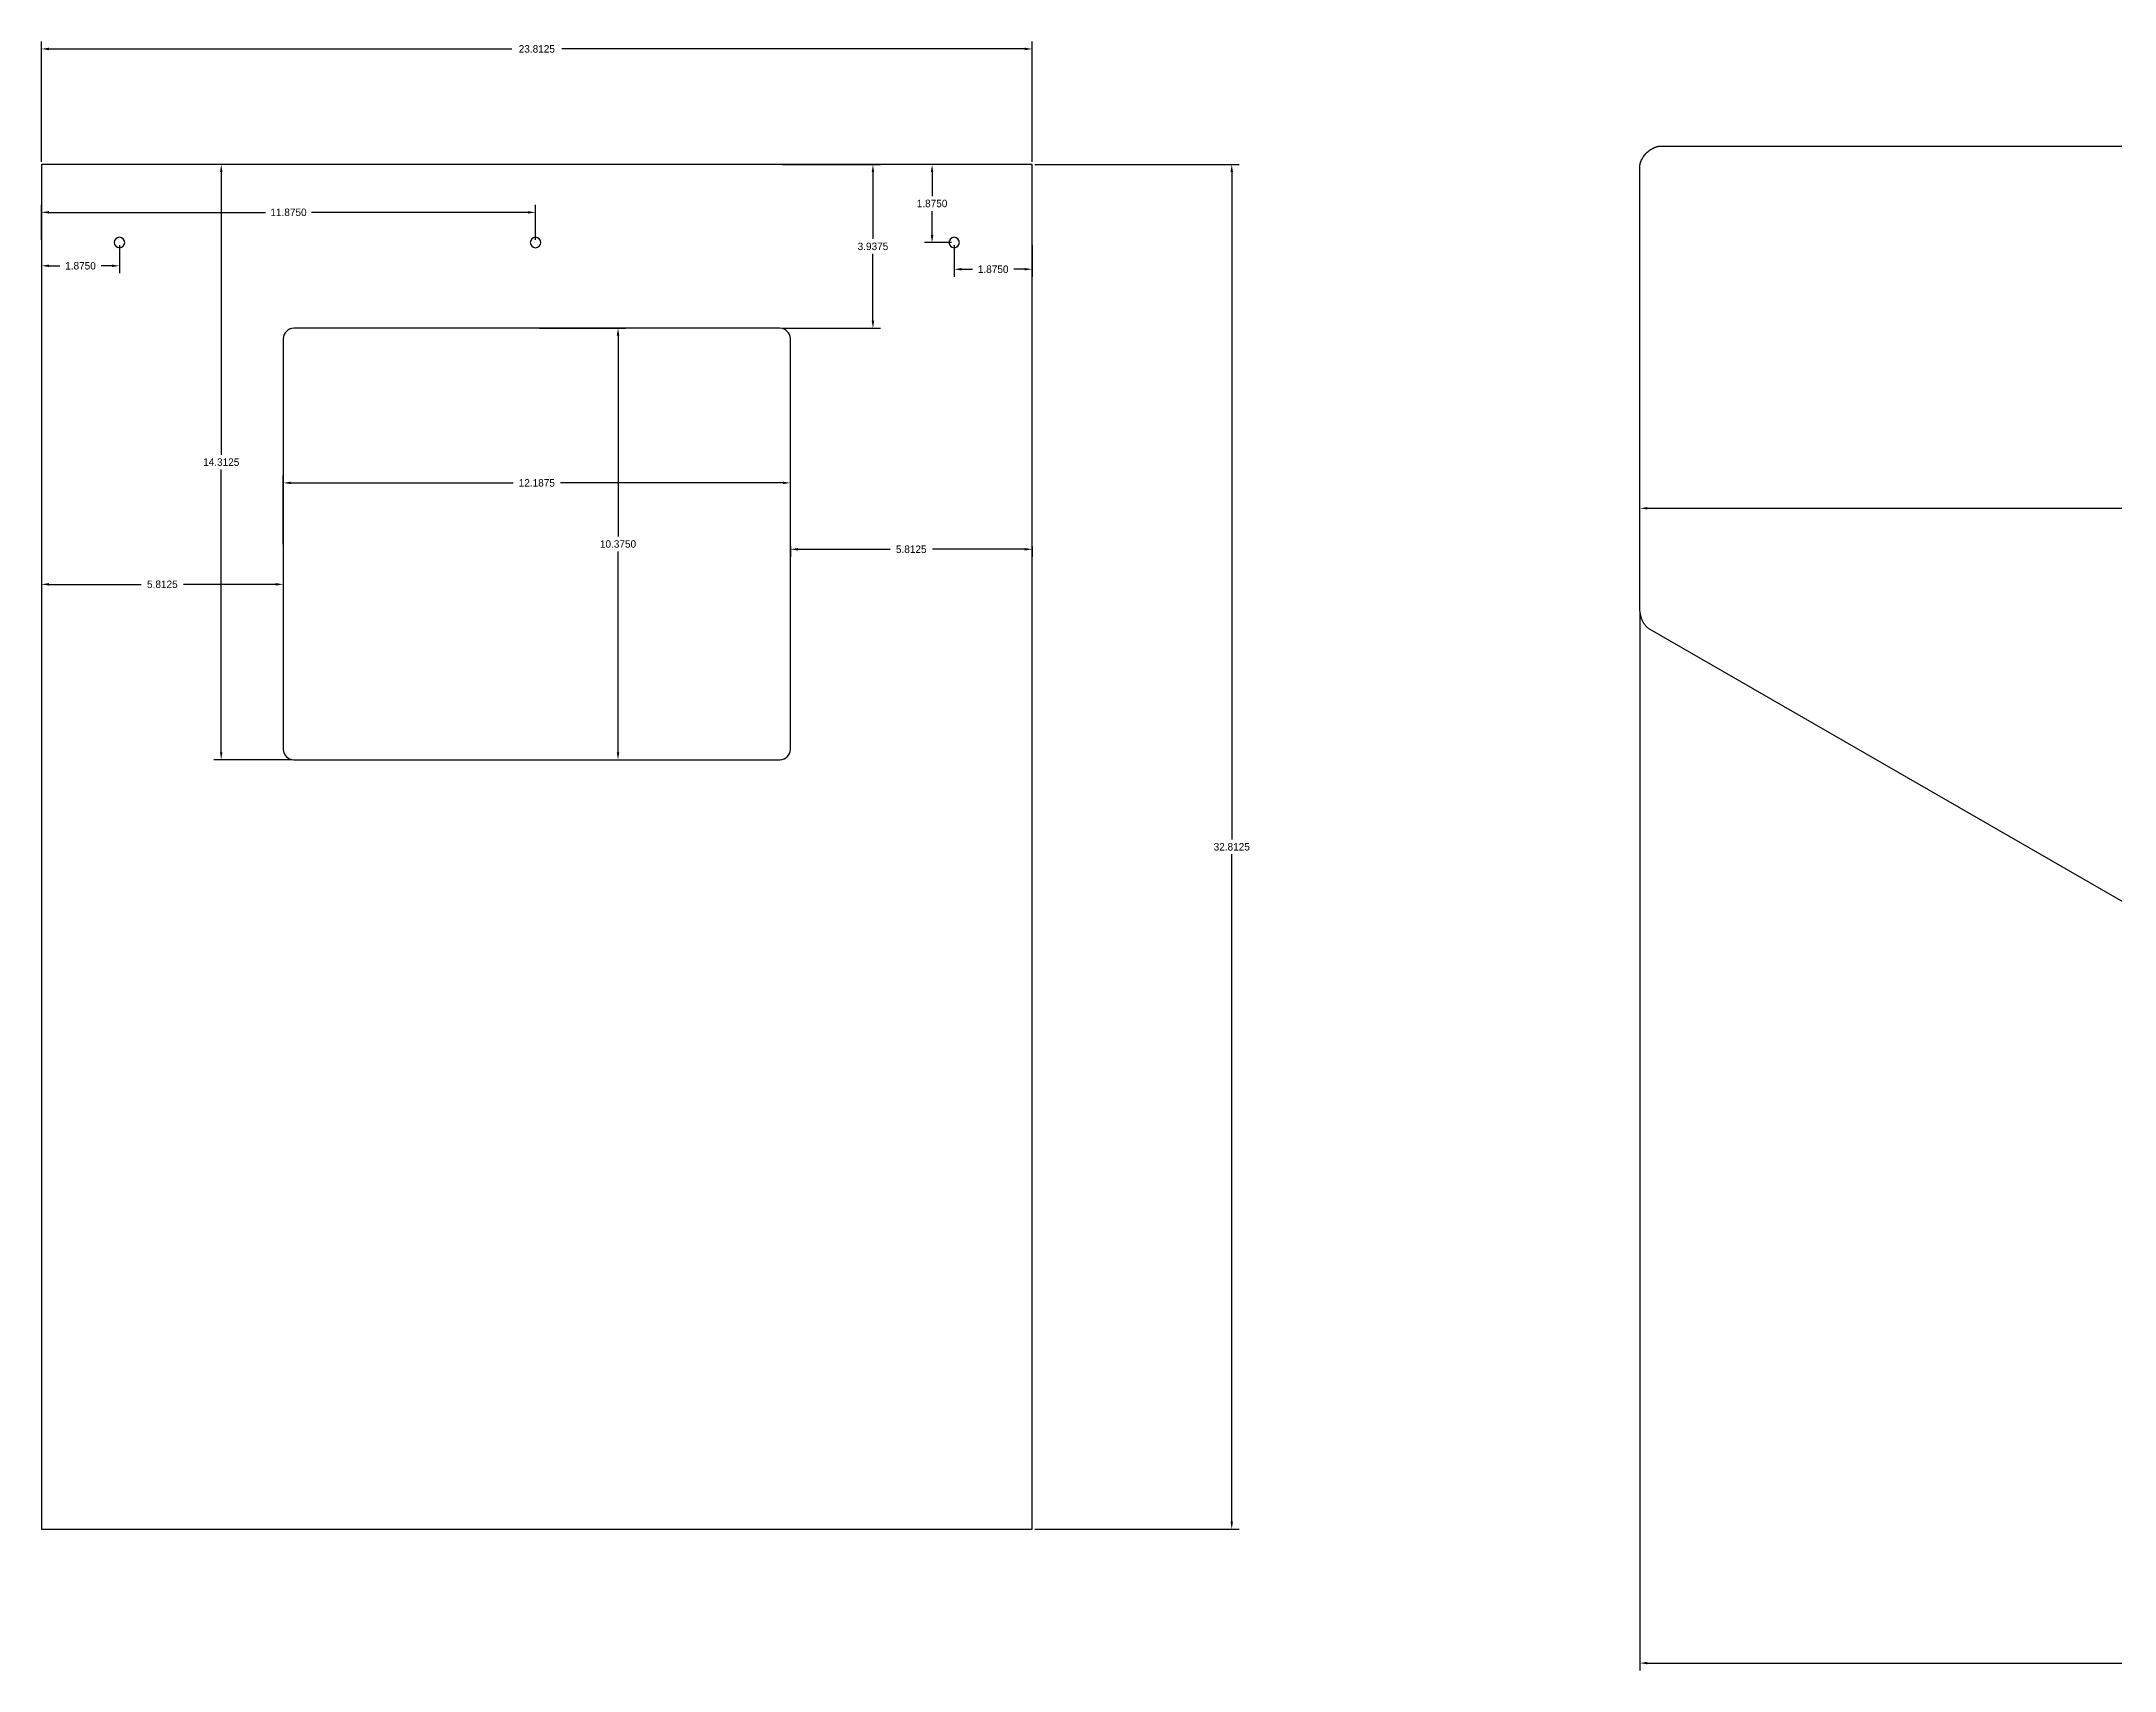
# Model space of a CAD drawing. Extents: x -4 to 204, y -54 to 64.
# Drawn here: x 0.55 to 50.37, y -54.43 to -15.26 of the extents above; entities that cross this region are included whole.
import ezdxf

# ---------------------------------------------------------------- set-up
doc = ezdxf.new("R2010")
doc.units = 0
doc.header["$MEASUREMENT"] = 0
doc.layers.get('Defpoints').update_dxf_attribs({"linetype": 'CONTINUOUS'})
doc.layers.add('Dimentions', color=7, linetype='CONTINUOUS')
doc.layers.add('LAYER_1', color=3, linetype='CONTINUOUS')
doc.dimstyles.get("Standard").update_dxf_attribs({"dimtxt": 0.18, "dimasz": 0.18, "dimexe": 0.18, "dimexo": 0.0625, "dimgap": 0.09, "dimtad": 0, "dimtih": 1, "dimtoh": 1, "dimdec": 4, "dimzin": 0, "dimdsep": 46, "dimtxsty": 'STANDARD', "dimcen": 0.09, "dimadec": 0, "dimazin": 0, "dimtfac": 1, "dimtdec": 4, "dimtofl": 0, "dimtmove": 0, "dimatfit": 3, "dimfxl": 1, "dimtolj": 1, "dimtzin": 0, "dimarcsym": 0})

# ---------------------------------------------------------------- blocks, each defined once
blk = doc.blocks.new('*D21')
at = {"layer": 'Defpoints', "color": 0}
for p in [(24.359, -15.436), (0.546, -18.216), (24.359, -18.216)]:
    blk.add_point(p, dxfattribs=at)
at = {"layer": 'Dimentions', "color": 0, "lineweight": -2}
for p, q in [((0.546, -18.153), (0.546, -15.256)), ((0.726, -15.436), (11.852, -15.436)), ((24.179, -15.436), (13.052, -15.436)), ((24.359, -18.153), (24.359, -15.256))]:
    blk.add_line(p, q, dxfattribs=at)
at = {"layer": 'Dimentions', "color": 0}
for points in [[(0.726, -15.406), (0.726, -15.466), (0.546, -15.436)], [(24.179, -15.466), (24.179, -15.406), (24.359, -15.436)]]:
    blk.add_solid(points, dxfattribs=at)
at = {"layer": 'Dimentions', "color": 0, "insert": (12.452, -15.436), "char_height": 0.18, "attachment_point": 5}
blk.add_mtext('\\A1;23.8125', dxfattribs=at)
blk = doc.blocks.new('*D22')
at = {"layer": 'Defpoints', "color": 0}
for p in [(24.359, -18.216), (24.359, -51.028), (29.155, -51.028)]:
    blk.add_point(p, dxfattribs=at)
at = {"layer": 'Dimentions', "color": 0, "lineweight": -2}
for p, q in [((24.421, -18.216), (29.335, -18.216)), ((29.155, -18.396), (29.155, -34.442)), ((29.155, -50.848), (29.155, -34.802)), ((24.421, -51.028), (29.335, -51.028))]:
    blk.add_line(p, q, dxfattribs=at)
at = {"layer": 'Dimentions', "color": 0}
for points in [[(29.185, -18.396), (29.125, -18.396), (29.155, -18.216)], [(29.125, -50.848), (29.185, -50.848), (29.155, -51.028)]]:
    blk.add_solid(points, dxfattribs=at)
at = {"layer": 'Dimentions', "color": 0, "insert": (29.155, -34.622), "char_height": 0.18, "attachment_point": 5}
blk.add_mtext('\\A1;32.8125', dxfattribs=at)
blk = doc.blocks.new('*D28')
at = {"layer": 'Defpoints', "color": 0}
for p in [(18.546, -27.341), (24.359, -27.341), (24.359, -27.467)]:
    blk.add_point(p, dxfattribs=at)
at = {"layer": 'Dimentions', "color": 0, "lineweight": -2}
for p, q in [((18.546, -27.403), (18.546, -27.647)), ((24.359, -27.403), (24.359, -27.647)), ((18.726, -27.467), (20.942, -27.467)), ((24.179, -27.467), (21.962, -27.467))]:
    blk.add_line(p, q, dxfattribs=at)
at = {"layer": 'Dimentions', "color": 0}
for points in [[(18.726, -27.437), (18.726, -27.497), (18.546, -27.467)], [(24.179, -27.497), (24.179, -27.437), (24.359, -27.467)]]:
    blk.add_solid(points, dxfattribs=at)
at = {"layer": 'Dimentions', "color": 0, "insert": (21.452, -27.467), "char_height": 0.18, "attachment_point": 5}
blk.add_mtext('\\A1;5.8125', dxfattribs=at)
blk = doc.blocks.new('*D29')
at = {"layer": 'Defpoints', "color": 0}
for p in [(0.546, -27.341), (6.359, -27.341), (0.546, -28.31)]:
    blk.add_point(p, dxfattribs=at)
at = {"layer": 'Dimentions', "color": 0, "lineweight": -2}
for p, q in [((0.546, -27.403), (0.546, -28.49)), ((6.359, -27.403), (6.359, -28.49)), ((0.726, -28.31), (2.942, -28.31)), ((6.179, -28.31), (3.962, -28.31))]:
    blk.add_line(p, q, dxfattribs=at)
at = {"layer": 'Dimentions', "color": 0}
for points in [[(0.726, -28.28), (0.726, -28.34), (0.546, -28.31)], [(6.179, -28.34), (6.179, -28.28), (6.359, -28.31)]]:
    blk.add_solid(points, dxfattribs=at)
at = {"layer": 'Dimentions', "color": 0, "insert": (3.452, -28.31), "char_height": 0.18, "attachment_point": 5}
blk.add_mtext('\\A1;5.8125', dxfattribs=at)
blk = doc.blocks.new('*D31')
at = {"layer": 'Defpoints', "color": 0}
for p in [(18.296, -18.216), (20.531, -18.216), (18.296, -22.153)]:
    blk.add_point(p, dxfattribs=at)
at = {"layer": 'Dimentions', "color": 0, "lineweight": -2}
for p, q in [((18.359, -18.216), (20.711, -18.216)), ((20.531, -18.396), (20.531, -20.004)), ((20.531, -21.973), (20.531, -20.364)), ((18.359, -22.153), (20.711, -22.153))]:
    blk.add_line(p, q, dxfattribs=at)
at = {"layer": 'Dimentions', "color": 0}
for points in [[(20.561, -18.396), (20.501, -18.396), (20.531, -18.216)], [(20.501, -21.973), (20.561, -21.973), (20.531, -22.153)]]:
    blk.add_solid(points, dxfattribs=at)
at = {"layer": 'Dimentions', "color": 0, "insert": (20.531, -20.184), "char_height": 0.18, "attachment_point": 5}
blk.add_mtext('\\A1;3.9375', dxfattribs=at)
blk = doc.blocks.new('*D32')
at = {"layer": 'Defpoints', "color": 0}
for p in [(4.867, -18.216), (6.609, -18.216), (6.609, -32.528)]:
    blk.add_point(p, dxfattribs=at)
at = {"layer": 'Dimentions', "color": 0, "lineweight": -2}
for p, q in [((6.546, -18.216), (4.687, -18.216)), ((4.867, -18.396), (4.867, -25.192)), ((4.867, -32.348), (4.867, -25.552)), ((6.546, -32.528), (4.687, -32.528))]:
    blk.add_line(p, q, dxfattribs=at)
at = {"layer": 'Dimentions', "color": 0}
for points in [[(4.897, -18.396), (4.837, -18.396), (4.867, -18.216)], [(4.837, -32.348), (4.897, -32.348), (4.867, -32.528)]]:
    blk.add_solid(points, dxfattribs=at)
at = {"layer": 'Dimentions', "color": 0, "insert": (4.867, -25.372), "char_height": 0.18, "attachment_point": 5}
blk.add_mtext('\\A1;14.3125', dxfattribs=at)
blk = doc.blocks.new('*D33')
at = {"layer": 'Defpoints', "color": 0}
for p in [(18.546, -25.871), (6.359, -27.403), (18.546, -27.403)]:
    blk.add_point(p, dxfattribs=at)
at = {"layer": 'Dimentions', "color": 0, "lineweight": -2}
for p, q in [((6.359, -27.341), (6.359, -25.691)), ((6.539, -25.871), (11.882, -25.871)), ((18.366, -25.871), (13.022, -25.871)), ((18.546, -27.341), (18.546, -25.691))]:
    blk.add_line(p, q, dxfattribs=at)
at = {"layer": 'Dimentions', "color": 0}
for points in [[(6.539, -25.841), (6.539, -25.901), (6.359, -25.871)], [(18.366, -25.901), (18.366, -25.841), (18.546, -25.871)]]:
    blk.add_solid(points, dxfattribs=at)
at = {"layer": 'Dimentions', "color": 0, "insert": (12.452, -25.871), "char_height": 0.18, "attachment_point": 5}
blk.add_mtext('\\A1;12.1875', dxfattribs=at)
blk = doc.blocks.new('*D34')
at = {"layer": 'Defpoints', "color": 0}
for p in [(12.452, -22.153), (14.404, -22.153), (12.452, -32.528)]:
    blk.add_point(p, dxfattribs=at)
at = {"layer": 'Dimentions', "color": 0, "lineweight": -2}
for p, q in [((12.515, -22.153), (14.584, -22.153)), ((14.404, -22.333), (14.404, -27.161)), ((14.404, -32.348), (14.404, -27.521)), ((12.515, -32.528), (14.584, -32.528))]:
    blk.add_line(p, q, dxfattribs=at)
at = {"layer": 'Dimentions', "color": 0}
for points in [[(14.434, -22.333), (14.374, -22.333), (14.404, -22.153)], [(14.374, -32.348), (14.434, -32.348), (14.404, -32.528)]]:
    blk.add_solid(points, dxfattribs=at)
at = {"layer": 'Dimentions', "color": 0, "insert": (14.404, -27.341), "char_height": 0.18, "attachment_point": 5}
blk.add_mtext('\\A1;10.3750', dxfattribs=at)
blk = doc.blocks.new('*D35')
at = {"layer": 'Defpoints', "color": 0}
for p in [(0.546, -20.091), (2.421, -20.091), (0.546, -20.651)]:
    blk.add_point(p, dxfattribs=at)
at = {"layer": 'Dimentions', "color": 0, "lineweight": -2}
for p, q in [((0.546, -20.153), (0.546, -20.831)), ((2.421, -20.153), (2.421, -20.831)), ((0.726, -20.651), (0.989, -20.651)), ((2.241, -20.651), (1.979, -20.651))]:
    blk.add_line(p, q, dxfattribs=at)
at = {"layer": 'Dimentions', "color": 0}
for points in [[(0.726, -20.621), (0.726, -20.681), (0.546, -20.651)], [(2.241, -20.681), (2.241, -20.621), (2.421, -20.651)]]:
    blk.add_solid(points, dxfattribs=at)
at = {"layer": 'Dimentions', "color": 0, "insert": (1.484, -20.651), "char_height": 0.18, "attachment_point": 5}
blk.add_mtext('\\A1;1.8750', dxfattribs=at)
blk = doc.blocks.new('*D36')
at = {"layer": 'Defpoints', "color": 0}
for p in [(0.546, -19.365), (0.546, -20.091), (12.421, -20.091)]:
    blk.add_point(p, dxfattribs=at)
at = {"layer": 'Dimentions', "color": 0, "lineweight": -2}
for p, q in [((0.546, -20.028), (0.546, -19.185)), ((0.726, -19.365), (5.929, -19.365)), ((12.241, -19.365), (7.039, -19.365)), ((12.421, -20.028), (12.421, -19.185))]:
    blk.add_line(p, q, dxfattribs=at)
at = {"layer": 'Dimentions', "color": 0}
for points in [[(0.726, -19.335), (0.726, -19.395), (0.546, -19.365)], [(12.241, -19.395), (12.241, -19.335), (12.421, -19.365)]]:
    blk.add_solid(points, dxfattribs=at)
at = {"layer": 'Dimentions', "color": 0, "insert": (6.484, -19.365), "char_height": 0.18, "attachment_point": 5}
blk.add_mtext('\\A1;11.8750', dxfattribs=at)
blk = doc.blocks.new('*D37')
at = {"layer": 'Defpoints', "color": 0}
for p in [(22.484, -20.091), (24.359, -20.091), (24.359, -20.734)]:
    blk.add_point(p, dxfattribs=at)
at = {"layer": 'Dimentions', "color": 0, "lineweight": -2}
for p, q in [((22.484, -20.153), (22.484, -20.914)), ((24.359, -20.153), (24.359, -20.914)), ((22.664, -20.734), (22.926, -20.734)), ((24.179, -20.734), (23.916, -20.734))]:
    blk.add_line(p, q, dxfattribs=at)
at = {"layer": 'Dimentions', "color": 0}
for points in [[(22.664, -20.704), (22.664, -20.764), (22.484, -20.734)], [(24.179, -20.764), (24.179, -20.704), (24.359, -20.734)]]:
    blk.add_solid(points, dxfattribs=at)
at = {"layer": 'Dimentions', "color": 0, "insert": (23.421, -20.734), "char_height": 0.18, "attachment_point": 5}
blk.add_mtext('\\A1;1.8750', dxfattribs=at)
blk = doc.blocks.new('*D38')
at = {"layer": 'Defpoints', "color": 0}
for p in [(21.952, -18.216), (22.484, -18.216), (22.484, -20.091)]:
    blk.add_point(p, dxfattribs=at)
at = {"layer": 'Dimentions', "color": 0, "lineweight": -2}
for p, q in [((22.421, -18.216), (21.772, -18.216)), ((21.952, -18.396), (21.952, -18.973)), ((21.952, -19.911), (21.952, -19.333)), ((22.421, -20.091), (21.772, -20.091))]:
    blk.add_line(p, q, dxfattribs=at)
at = {"layer": 'Dimentions', "color": 0}
for points in [[(21.982, -18.396), (21.922, -18.396), (21.952, -18.216)], [(21.922, -19.911), (21.982, -19.911), (21.952, -20.091)]]:
    blk.add_solid(points, dxfattribs=at)
at = {"layer": 'Dimentions', "color": 0, "insert": (21.952, -19.153), "char_height": 0.18, "attachment_point": 5}
blk.add_mtext('\\A1;1.8750', dxfattribs=at)
blk = doc.blocks.new('*D41')
at = {"layer": 'Defpoints', "color": 0}
for p in [(38.964, -28.899), (108.214, -32.117), (108.214, -54.249)]:
    blk.add_point(p, dxfattribs=at)
at = {"layer": 'Dimentions', "color": 0, "lineweight": -2}
for p, q in [((38.964, -28.961), (38.964, -54.429)), ((108.214, -32.18), (108.214, -54.429)), ((39.144, -54.249), (72.989, -54.249)), ((108.034, -54.249), (74.189, -54.249))]:
    blk.add_line(p, q, dxfattribs=at)
at = {"layer": 'Dimentions', "color": 0}
for points in [[(39.144, -54.219), (39.144, -54.279), (38.964, -54.249)], [(108.034, -54.279), (108.034, -54.219), (108.214, -54.249)]]:
    blk.add_solid(points, dxfattribs=at)
at = {"layer": 'Dimentions', "color": 0, "insert": (73.589, -54.249), "char_height": 0.18, "attachment_point": 5}
blk.add_mtext('\\A1;69.2500', dxfattribs=at)
blk = doc.blocks.new('*D72')
at = {"layer": 'Defpoints', "color": 0}
for p in [(38.964, -26.481), (38.964, -28.916), (74.632, -49.672)]:
    blk.add_point(p, dxfattribs=at)
at = {"layer": 'Dimentions', "color": 0, "lineweight": -2}
for p, q in [((38.964, -28.854), (38.964, -26.301)), ((74.632, -49.609), (74.632, -26.301)), ((39.144, -26.481), (56.168, -26.481)), ((74.452, -26.481), (57.428, -26.481))]:
    blk.add_line(p, q, dxfattribs=at)
at = {"layer": 'Dimentions', "color": 0}
for points in [[(39.144, -26.451), (39.144, -26.511), (38.964, -26.481)], [(74.452, -26.511), (74.452, -26.451), (74.632, -26.481)]]:
    blk.add_solid(points, dxfattribs=at)
at = {"layer": 'Dimentions', "color": 0, "insert": (56.798, -26.481), "char_height": 0.18, "attachment_point": 5}
blk.add_mtext('\\A1;35.6685', dxfattribs=at)

msp = doc.modelspace()

# ---------------------------------------------------------------- linework, layer by layer
at = {"layer": 'LAYER_1'}
msp.add_lwpolyline([(74.02621, -49.46116), (39.21371, -29.39866), (39.19879, -29.38957), (39.1843, -29.37976), (39.17024, -29.36926), (39.15662, -29.35811), (39.14343, -29.34632), (39.13069, -29.33394), (39.11839, -29.32098), (39.10654, -29.30749), (39.09514, -29.29348), (39.08419, -29.279), (39.0737, -29.26406), (39.06367, -29.2487), (39.05409, -29.23295), (39.04498, -29.21684), (39.03634, -29.20039), (39.02817, -29.18364), (39.02047, -29.16662), (39.01325, -29.14936), (39.00651, -29.13188), (39.00025, -29.11421), (38.99447, -29.0964), (38.98918, -29.07845), (38.98438, -29.06041), (38.98007, -29.04231), (38.97626, -29.02417), (38.97295, -29.00602), (38.97014, -28.9879), (38.96783, -28.96982), (38.96603, -28.95184), (38.96474, -28.93396), (38.96397, -28.91622), (38.96371, -28.89866), (38.96371, -18.27366), (38.9639, -18.26259), (38.96447, -18.25149), (38.96542, -18.24036), (38.96674, -18.22921), (38.96841, -18.21804), (38.97044, -18.20686), (38.97281, -18.19569), (38.97553, -18.18451), (38.97858, -18.17335), (38.98195, -18.16221), (38.98565, -18.15109), (38.98966, -18.14), (38.99859, -18.11795), (39.00869, -18.09611), (39.01992, -18.07453), (39.03221, -18.05326), (39.04551, -18.03236), (39.05977, -18.01189), (39.07494, -17.99189), (39.09095, -17.97242), (39.10777, -17.95353), (39.12533, -17.93528), (39.14358, -17.91772), (39.16247, -17.90091), (39.18194, -17.88489), (39.20194, -17.86972), (39.22241, -17.85546), (39.24331, -17.84216), (39.26458, -17.82987), (39.28616, -17.81864), (39.308, -17.80854), (39.33005, -17.79961), (39.34114, -17.7956), (39.35225, -17.7919), (39.3634, -17.78853), (39.37456, -17.78548), (39.38573, -17.78276), (39.39691, -17.78039), (39.40809, -17.77836), (39.41926, -17.77669), (39.43041, -17.77537), (39.44154, -17.77443), (39.45264, -17.77385), (39.46371, -17.77366), (105.96371, -17.77366)], dxfattribs=at)
msp.add_lwpolyline([(0.54609, -51.02825), (24.35859, -51.02825), (24.35859, -18.21575), (0.54609, -18.21575)], close=True, dxfattribs=at)
for points in [[(2.42109, -19.96525, 0.41421356), (2.29559, -20.09075, 0.41421356), (2.42109, -20.21625, 0.41421356), (2.54659, -20.09075, 0.41421356)], [(12.42109, -19.96525, 0.41421356), (12.29559, -20.09075, 0.41421356), (12.42109, -20.21625, 0.41421356), (12.54659, -20.09075, 0.41421356)], [(22.48359, -19.96525, 0.41421356), (22.35809, -20.09075, 0.41421356), (22.48359, -20.21625, 0.41421356), (22.60909, -20.09075, 0.41421356)], [(6.60859, -32.52825), (18.29609, -32.52825, 0.41421356), (18.54609, -32.27825), (18.54609, -22.40325, 0.41421356), (18.29609, -22.15325), (6.60859, -22.15325, 0.41421356), (6.35859, -22.40325), (6.35859, -32.27825, 0.41421356)]]:
    msp.add_lwpolyline(points, format="xyb", close=True, dxfattribs=at)

# ---------------------------------------------------------------- dimensions: what is measured, and where the dimension line sits
at = {"layer": 'Dimentions'}
for base, p1, p2, picture, middle in [((24.35859, -15.43573), (0.54609, -18.21575), (24.35859, -18.21575), '*D21', (12.45234, -15.43573)), ((0.54609, -19.3649), (12.42109, -20.09075), (0.54609, -20.09075), '*D36', (6.48359, -19.3649)), ((0.54609, -20.65099), (2.42109, -20.09075), (0.54609, -20.09075), '*D35', (1.48359, -20.65099)), ((24.35859, -20.73352), (22.48359, -20.09075), (24.35859, -20.09075), '*D37', (23.42109, -20.73352)), ((18.54609, -25.87112), (6.35859, -27.40325), (18.54609, -27.40325), '*D33', (12.45234, -25.87112)), ((38.96397, -26.48085), (74.6325, -49.67189), (38.96397, -28.91622), '*D72', (56.79823, -26.48085)), ((0.54609, -28.30986), (6.35859, -27.34075), (0.54609, -27.34075), '*D29', (3.45234, -28.30986)), ((24.35859, -27.46735), (18.54609, -27.34075), (24.35859, -27.34075), '*D28', (21.45234, -27.46735)), ((108.21371, -54.24879), (38.96371, -28.89866), (108.21371, -32.11741), '*D41', (73.58871, -54.24879))]:
    dim = msp.add_linear_dim(base=base, p1=p1, p2=p2, dimstyle='STANDARD', override={"dimtmove": 2}, dxfattribs=at)
    dim.commit()
    dim.dimension.update_dxf_attribs({"geometry": picture, "text_midpoint": middle})
for base, p1, p2, picture, middle in [((4.86694, -18.21575), (6.60859, -32.52825), (6.60859, -18.21575), '*D32', (4.86694, -25.372)), ((20.53111, -18.21575), (18.29609, -22.15325), (18.29609, -18.21575), '*D31', (20.53111, -20.1845)), ((21.95207, -18.21575), (22.48359, -20.09075), (22.48359, -18.21575), '*D38', (21.95207, -19.15325)), ((29.1554, -51.02825), (24.35859, -18.21575), (24.35859, -51.02825), '*D22', (29.1554, -34.622)), ((14.40354, -22.15325), (12.45234, -32.52825), (12.45234, -22.15325), '*D34', (14.40354, -27.34075))]:
    dim = msp.add_linear_dim(base=base, p1=p1, p2=p2, angle=90, dimstyle='STANDARD', override={"dimtmove": 2}, dxfattribs=at)
    dim.commit()
    dim.dimension.update_dxf_attribs({"geometry": picture, "text_midpoint": middle})

doc.saveas('drawing.dxf')
